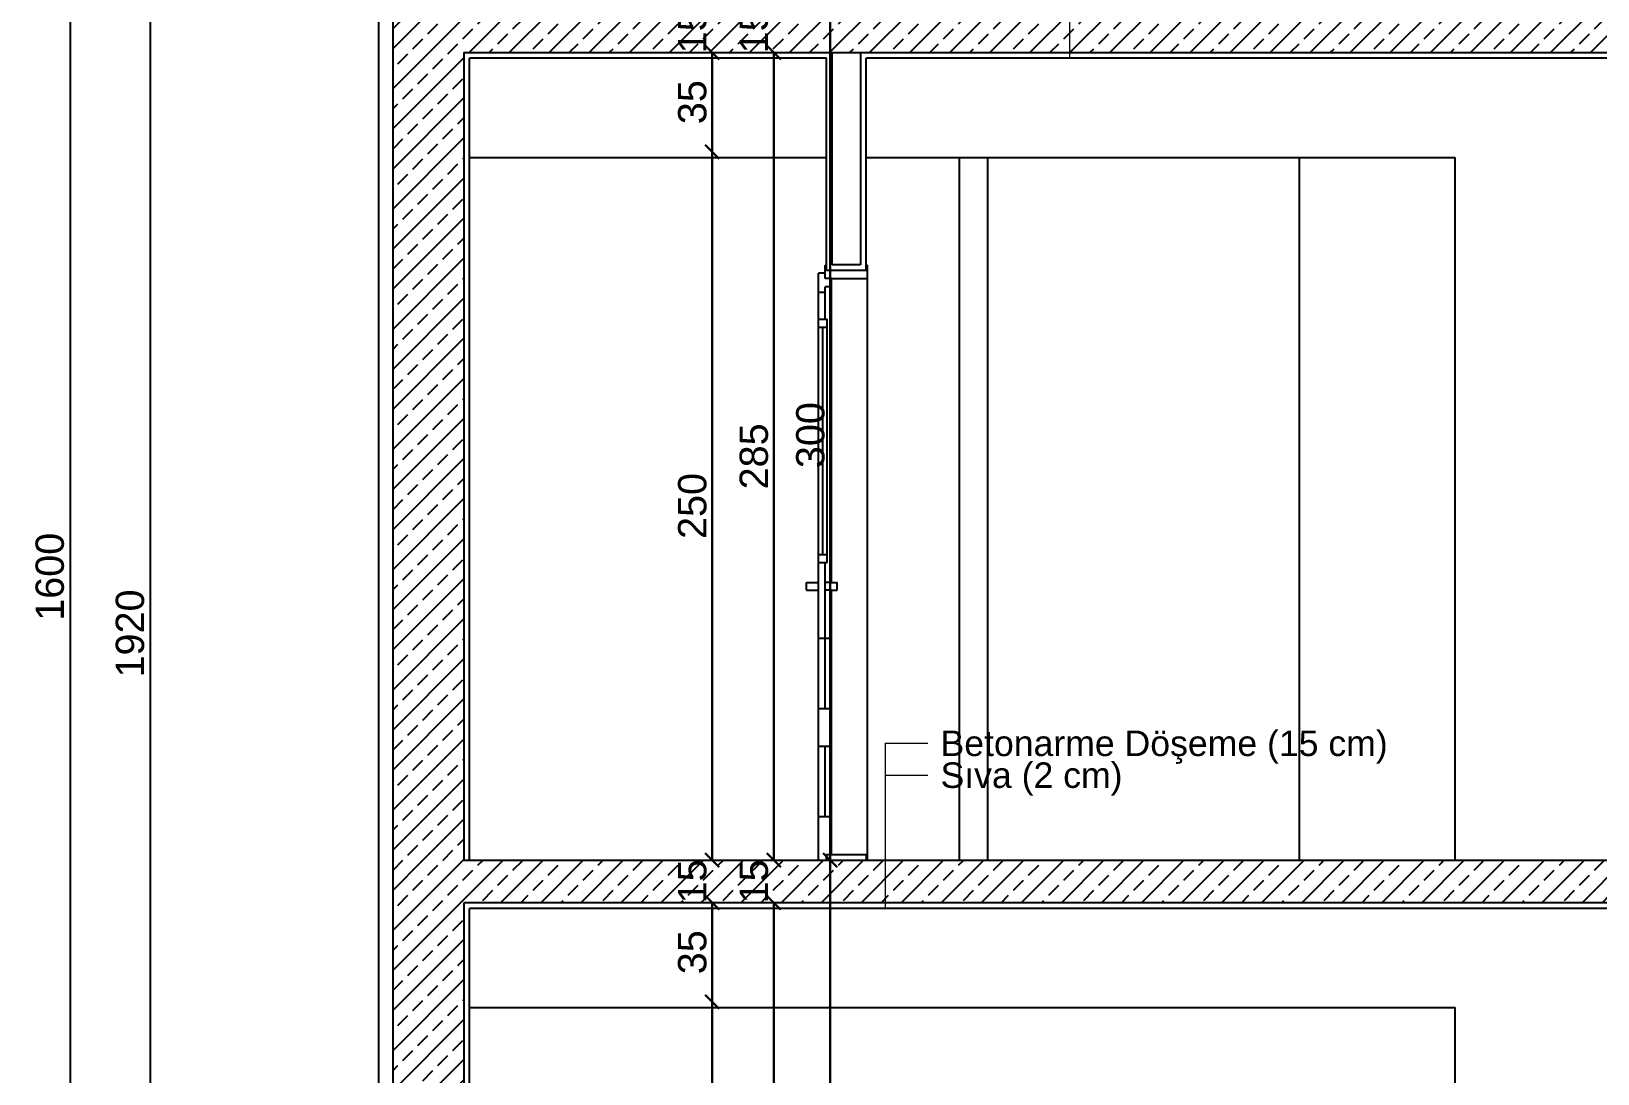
# Model space of a CAD drawing. Header units: millimetres. Extents: x 2232 to 85269, y -3593 to 5869.
# Drawn here: x 77449 to 78002, y 2332 to 2700 of the extents above; entities that cross this region are included whole.
import ezdxf

# ---------------------------------------------------------------- set-up
doc = ezdxf.new("R2010")
doc.units = ezdxf.units.MM
doc.layers.add('Standart', color=7, linetype='Continuous')
for name, color, linetype, lineweight in [('sıva iç', 21, 'Continuous', 0), ('ölçü iç', 170, 'Continuous', 9), ('ÖLÇÜ İÇ', 7, 'Continuous', 9)]:
    doc.layers.add(name, color=color, linetype=linetype, lineweight=lineweight)
doc.styles.add('arial_1_18', font='arial.ttf', dxfattribs={"height": 0.2})
doc.styles.get("Standard").update_dxf_attribs({"font": 'arial.ttf'})
doc.dimstyles.new('zulay iç ölçü', dxfattribs={"dimtxt": 10, "dimasz": 5, "dimexe": 0.18, "dimexo": 0, "dimgap": 2, "dimtad": 3, "dimdec": 0, "dimzin": 0, "dimdsep": 46, "dimtxsty": 'Standard', "dimblk": 'ARCHTICK', "dimcen": 0.09, "dimse1": 1, "dimse2": 1, "dimadec": 0, "dimazin": 0, "dimtfac": 1, "dimtdec": 0, "dimtix": 1, "dimtofl": 0, "dimtmove": 0, "dimatfit": 3, "dimldrblk": 'ARCHTICK', "dimfxl": 1, "dimtolj": 1, "dimtzin": 0, "dimarcsym": 0})
pattern_1 = [(45, (0, 0), (-7.071068, 7.071068), []), (45, (7.071, 0), (-7.071068, 7.071068), [5, -2.5])]

# ---------------------------------------------------------------- blocks, each defined once
blk = doc.blocks.new('IDE567Entity8298')
at = {"layer": 'Standart', "color": 173, "linetype": 'Continuous', "lineweight": 5}
for points in [[(1783.79, 791.25), (1783.79, 733)], [(1783.79, 791.25), (1798.79, 791.25)], [(1783.79, 780), (1798.79, 780)]]:
    blk.add_lwpolyline(points, dxfattribs=at)
at = {"layer": 'Standart', "color": 173, "linetype": 'Continuous', "lineweight": 5, "style": 'arial_1_18'}
for s, p in [('Betonarme Döşeme (15 cm)', (1803.29, 786.75)), ('Sıva (2 cm)', (1803.29, 775.5))]:
    blk.add_text(s, height=9, dxfattribs=at).set_placement(p)
blk = doc.blocks.new('IDE567Entity8302')
at = {"layer": 'Standart', "color": 173, "linetype": 'Continuous', "lineweight": 5}
for points in [[(1718.79, 491.25), (1718.79, 433)], [(1718.79, 491.25), (1733.79, 491.25)], [(1718.79, 480), (1733.79, 480)]]:
    blk.add_lwpolyline(points, dxfattribs=at)
at = {"layer": 'Standart', "color": 173, "linetype": 'Continuous', "lineweight": 5, "style": 'arial_1_18'}
for s, p in [('Betonarme Döşeme (15 cm)', (1738.29, 486.75)), ('Sıva (2 cm)', (1738.29, 475.5))]:
    blk.add_text(s, height=9, dxfattribs=at).set_placement(p)
blk = doc.blocks.new('IDE567Entity8339')
at = {"layer": 'Standart', "linetype": 'Continuous', "lineweight": -3}
h = blk.add_hatch(dxfattribs=at)
h.set_pattern_fill('ANSI33', color=171, scale=40, style=0)
h.set_pattern_definition(pattern_1)
h.paths.add_polyline_path([(1570, 450), (1545, 450), (1545, 750), (1570, 750)])
blk = doc.blocks.new('IDE567Entity8341')
at = {"layer": 'Standart', "linetype": 'Continuous', "lineweight": -3}
h = blk.add_hatch(dxfattribs=at)
h.set_pattern_fill('ANSI33', color=171, scale=40, style=0)
h.set_pattern_definition(pattern_1)
h.paths.add_polyline_path([(2175, 735), (1570, 735), (1570, 750), (2175, 750)])
blk = doc.blocks.new('IDE567Entity8347')
at = {"layer": 'Standart', "linetype": 'Continuous', "lineweight": -3}
h = blk.add_hatch(dxfattribs=at)
h.set_pattern_fill('ANSI33', color=171, scale=40, style=0)
h.set_pattern_definition(pattern_1)
h.paths.add_polyline_path([(1570, 50), (1545, 50), (1545, 450), (1570, 450)])
blk = doc.blocks.new('IDE567Entity8355')
at = {"layer": 'Standart', "linetype": 'Continuous', "lineweight": -3}
h = blk.add_hatch(dxfattribs=at)
h.set_pattern_fill('ANSI33', color=171, scale=40, style=0)
h.set_pattern_definition(pattern_1)
h.paths.add_polyline_path([(2045, 435), (1570, 435), (1570, 450), (2045, 450)])
blk = doc.blocks.new('IDE567Entity8380')
at = {"layer": 'Standart', "color": 134, "linetype": 'Continuous', "lineweight": -3}
for points in [[(1697.5, 660), (1698, 660)], [(1697.5, 657.14), (1697.5, 660)], [(1712, 660), (1712.5, 660)], [(1712.5, 655.23), (1712.5, 660)], [(1695.25, 650.45), (1695.25, 657.14)], [(1697.5, 657.14), (1695.25, 657.14)], [(1697.5, 655.23), (1697.5, 657.14)], [(1699.75, 655.23), (1697.5, 655.23)], [(1699.75, 652.36), (1699.75, 655.23)], [(1699.75, 655.23), (1712.5, 655.23)], [(1712.5, 450), (1712.5, 655.23)], [(1695.25, 650.45), (1697.5, 650.45)], [(1695.25, 640.91), (1695.25, 650.45)], [(1697.5, 650.45), (1697.5, 652.36)], [(1699.75, 652.36), (1697.5, 652.36)], [(1697.5, 640.91), (1697.5, 650.45)], [(1699.75, 548.02), (1699.75, 652.36)], [(1695.25, 640.91), (1697.5, 640.91)], [(1695.25, 638.05), (1695.25, 640.91)], [(1695.25, 638.05), (1696.69, 638.05)], [(1695.25, 557.86), (1695.25, 638.05)], [(1696.69, 557.86), (1696.69, 638.05)], [(1696.69, 638.05), (1698.25, 638.05)], [(1697.5, 640.91), (1698.25, 640.91)], [(1698.25, 638.05), (1698.25, 640.91)], [(1698.25, 557.86), (1698.25, 638.05)], [(1695.25, 557.86), (1696.69, 557.86)], [(1695.25, 555), (1695.25, 557.86)], [(1695.25, 555), (1697.5, 555)], [(1695.25, 548.02), (1695.25, 555)], [(1696.69, 557.86), (1698.25, 557.86)], [(1697.5, 548.02), (1697.5, 555)], [(1697.5, 555), (1698.25, 555)], [(1698.25, 555), (1698.25, 557.86)], [(1691, 545.32), (1691, 548.02)], [(1691, 548.02), (1695.25, 548.02)], [(1695.25, 545.32), (1695.25, 548.02)], [(1697.5, 545.32), (1697.5, 548.02)], [(1699.75, 548.02), (1697.5, 548.02)], [(1699.75, 548.02), (1701.75, 548.02)], [(1701.75, 545.32), (1701.75, 548.02)], [(1691, 545.32), (1695.25, 545.32)], [(1695.25, 528.37), (1695.25, 545.32)], [(1697.5, 528.37), (1697.5, 545.32)], [(1699.75, 545.32), (1697.5, 545.32)], [(1699.75, 545.32), (1701.75, 545.32)], [(1699.75, 528.37), (1699.75, 545.32)], [(1695.25, 528.37), (1697.5, 528.37)], [(1695.25, 503.55), (1695.25, 528.37)], [(1697.5, 528.37), (1699.75, 528.37)], [(1697.5, 503.55), (1697.5, 528.37)], [(1699.75, 503.55), (1699.75, 528.37)], [(1695.25, 503.55), (1697.5, 503.55)], [(1695.25, 490.19), (1695.25, 503.55)], [(1697.5, 503.55), (1699.75, 503.55)], [(1699.75, 490.19), (1699.75, 503.55)], [(1695.25, 490.19), (1697.5, 490.19)], [(1695.25, 465.37), (1695.25, 490.19)], [(1697.5, 465.37), (1697.5, 490.19)], [(1697.5, 490.19), (1699.75, 490.19)], [(1699.75, 465.37), (1699.75, 490.19)], [(1695.25, 465.37), (1697.5, 465.37)], [(1695.25, 450), (1695.25, 465.37)], [(1697.5, 465.37), (1699.75, 465.37)], [(1699.75, 452.05), (1699.75, 465.37)]]:
    blk.add_lwpolyline(points, dxfattribs=at)
blk = doc.blocks.new('IDE567Entity8713')
at = {"layer": 'Standart', "color": 159, "linetype": 'Continuous', "lineweight": -3}
blk.add_lwpolyline([(1572, 698), (1698, 698)], dxfattribs=at)
blk = doc.blocks.new('IDE567Entity8714')
at = {"layer": 'Standart', "color": 159, "linetype": 'Continuous', "lineweight": -3}
blk.add_lwpolyline([(1712, 698), (1745, 698)], dxfattribs=at)
blk = doc.blocks.new('IDE567Entity8729')
at = {"layer": 'Standart', "color": 159, "linetype": 'Continuous', "lineweight": -3}
blk.add_lwpolyline([(1920, 450), (1920, 698)], dxfattribs=at)
blk = doc.blocks.new('IDE567Entity8735')
at = {"layer": 'Standart', "color": 159, "linetype": 'Continuous', "lineweight": -3}
blk.add_lwpolyline([(1865, 450), (1865, 698)], dxfattribs=at)
blk = doc.blocks.new('IDE567Entity8736')
at = {"layer": 'Standart', "color": 159, "linetype": 'Continuous', "lineweight": -3}
blk.add_lwpolyline([(1745, 450), (1745, 698)], dxfattribs=at)
blk = doc.blocks.new('IDE567Entity8737')
at = {"layer": 'Standart', "color": 159, "linetype": 'Continuous', "lineweight": -3}
blk.add_lwpolyline([(1755, 450), (1755, 698)], dxfattribs=at)
blk = doc.blocks.new('IDE567Entity8873')
at = {"layer": 'Standart', "color": 159, "linetype": 'Continuous', "lineweight": -3}
blk.add_lwpolyline([(1920, 50), (1920, 398)], dxfattribs=at)
blk = doc.blocks.new('IDE567Entity8886')
at = {"layer": 'Standart', "color": 159, "linetype": 'Continuous', "lineweight": -3}
blk.add_lwpolyline([(1572, 398), (1920, 398)], dxfattribs=at)
blk = doc.blocks.new('IDE567Entity9328')
at = {"layer": 'Standart', "color": 159, "linetype": 'Continuous', "lineweight": -3}
blk.add_lwpolyline([(1545, -250), (1545, 1350)], dxfattribs=at)
blk = doc.blocks.new('IDE567Entity9441')
at = {"layer": 'Standart', "color": 159, "linetype": 'Continuous', "lineweight": -3}
blk.add_lwpolyline([(1570, 735), (1570, 450)], dxfattribs=at)
blk = doc.blocks.new('IDE567Entity9442')
at = {"layer": 'Standart', "color": 159, "linetype": 'Continuous', "lineweight": -3}
blk.add_lwpolyline([(1570, 735), (1700, 735)], dxfattribs=at)
blk = doc.blocks.new('IDE567Entity9443')
at = {"layer": 'Standart', "color": 159, "linetype": 'Continuous', "lineweight": -3}
blk.add_lwpolyline([(1700, 735), (1710, 735)], dxfattribs=at)
blk = doc.blocks.new('IDE567Entity9444')
at = {"layer": 'Standart', "color": 159, "linetype": 'Continuous', "lineweight": -3}
blk.add_lwpolyline([(1710, 735), (2175, 735)], dxfattribs=at)
blk = doc.blocks.new('IDE567Entity9477')
at = {"layer": 'Standart', "color": 159, "linetype": 'Continuous', "lineweight": -3}
blk.add_lwpolyline([(1570, 450), (1572, 450)], dxfattribs=at)
blk = doc.blocks.new('IDE567Entity9502')
at = {"layer": 'Standart', "color": 159, "linetype": 'Continuous', "lineweight": -3}
blk.add_lwpolyline([(1570, 435), (1570, 50)], dxfattribs=at)
blk = doc.blocks.new('IDE567Entity9503')
at = {"layer": 'Standart', "color": 159, "linetype": 'Continuous', "lineweight": -3}
blk.add_lwpolyline([(2045, 435), (1570, 435)], dxfattribs=at)
blk = doc.blocks.new('IDE567Entity9727')
at = {"layer": 'Standart', "color": 166, "linetype": 'Continuous', "lineweight": -3}
blk.add_lwpolyline([(1710, 660.05), (1700, 660.05)], dxfattribs=at)
blk = doc.blocks.new('IDE567Entity9728')
at = {"layer": 'Standart', "color": 166, "linetype": 'Continuous', "lineweight": -3}
blk.add_lwpolyline([(1700, 660.05), (1700, 735)], dxfattribs=at)
blk = doc.blocks.new('IDE567Entity9729')
at = {"layer": 'Standart', "color": 166, "linetype": 'Continuous', "lineweight": -3}
blk.add_lwpolyline([(1710, 735), (1710, 660.05)], dxfattribs=at)
blk = doc.blocks.new('IDE567Entity9931')
at = {"layer": 'Standart', "color": 11, "linetype": 'Continuous', "lineweight": -3}
blk.add_lwpolyline([(2173, 733), (1712, 733)], dxfattribs=at)
blk = doc.blocks.new('IDE567Entity9932')
at = {"layer": 'Standart', "color": 11, "linetype": 'Continuous', "lineweight": -3}
blk.add_lwpolyline([(1712, 658.05), (1712, 660)], dxfattribs=at)
blk = doc.blocks.new('IDE567Entity9933')
at = {"layer": 'Standart', "color": 11, "linetype": 'Continuous', "lineweight": -3}
blk.add_lwpolyline([(1712, 658.05), (1698, 658.05)], dxfattribs=at)
blk = doc.blocks.new('IDE567Entity9934')
at = {"layer": 'Standart', "color": 11, "linetype": 'Continuous', "lineweight": -3}
blk.add_lwpolyline([(1698, 658.05), (1698, 660)], dxfattribs=at)
blk = doc.blocks.new('IDE567Entity9935')
at = {"layer": 'Standart', "color": 11, "linetype": 'Continuous', "lineweight": -3}
blk.add_lwpolyline([(1698, 733), (1572, 733)], dxfattribs=at)
blk = doc.blocks.new('IDE567Entity9936')
at = {"layer": 'Standart', "color": 11, "linetype": 'Continuous', "lineweight": -3}
blk.add_lwpolyline([(1572, 450), (1572, 733)], dxfattribs=at)
blk = doc.blocks.new('IDE567Entity9957')
at = {"layer": 'Standart', "color": 11, "linetype": 'Continuous', "lineweight": -3}
blk.add_lwpolyline([(1698, 450), (1698, 452.05)], dxfattribs=at)
blk = doc.blocks.new('IDE567Entity9958')
at = {"layer": 'Standart', "color": 11, "linetype": 'Continuous', "lineweight": -3}
blk.add_lwpolyline([(1698, 452.05), (1699.75, 452.05)], dxfattribs=at)
blk = doc.blocks.new('IDE567Entity9959')
at = {"layer": 'Standart', "color": 11, "linetype": 'Continuous', "lineweight": -3}
blk.add_lwpolyline([(1712, 452.05), (1712, 450)], dxfattribs=at)
blk = doc.blocks.new('IDE567Entity9972')
at = {"layer": 'Standart', "color": 11, "linetype": 'Continuous', "lineweight": -3}
blk.add_lwpolyline([(2043, 433), (1572, 433)], dxfattribs=at)
blk = doc.blocks.new('IDE567Entity9973')
at = {"layer": 'Standart', "color": 11, "linetype": 'Continuous', "lineweight": -3}
blk.add_lwpolyline([(1572, 50), (1572, 433)], dxfattribs=at)
blk = doc.blocks.new('IDE567Entity10025')
at = {"layer": 'Standart', "color": 11, "linetype": 'Continuous', "lineweight": -3}
blk.add_lwpolyline([(1540, 50), (1540, 1350)], dxfattribs=at)
blk = doc.blocks.new('IDE567Entity10270')
at = {"layer": 'Standart', "color": 159, "linetype": 'Continuous', "lineweight": -3}
blk.add_lwpolyline([(1745, 698), (1755, 698)], dxfattribs=at)
blk = doc.blocks.new('IDE567Entity10271')
at = {"layer": 'Standart', "color": 159, "linetype": 'Continuous', "lineweight": -3}
blk.add_lwpolyline([(1755, 698), (1865, 698)], dxfattribs=at)
blk = doc.blocks.new('IDE567Entity10272')
at = {"layer": 'Standart', "color": 159, "linetype": 'Continuous', "lineweight": -3}
blk.add_lwpolyline([(1865, 698), (1920, 698)], dxfattribs=at)
blk = doc.blocks.new('IDE567Entity10779')
at = {"layer": 'Standart', "color": 159, "linetype": 'Continuous', "lineweight": -3}
blk.add_lwpolyline([(1572, 450), (1695.25, 450)], dxfattribs=at)
blk = doc.blocks.new('IDE567Entity10780')
at = {"layer": 'Standart', "color": 159, "linetype": 'Continuous', "lineweight": -3}
blk.add_lwpolyline([(1695.25, 450), (1698, 450)], dxfattribs=at)
blk = doc.blocks.new('IDE567Entity10781')
at = {"layer": 'Standart', "color": 159, "linetype": 'Continuous', "lineweight": -3}
blk.add_lwpolyline([(1698, 450), (1712, 450)], dxfattribs=at)
blk = doc.blocks.new('IDE567Entity10782')
at = {"layer": 'Standart', "color": 159, "linetype": 'Continuous', "lineweight": -3}
blk.add_lwpolyline([(1712, 450), (1712.5, 450)], dxfattribs=at)
blk = doc.blocks.new('IDE567Entity10783')
at = {"layer": 'Standart', "color": 159, "linetype": 'Continuous', "lineweight": -3}
blk.add_lwpolyline([(1712.5, 450), (1745, 450)], dxfattribs=at)
blk = doc.blocks.new('IDE567Entity10784')
at = {"layer": 'Standart', "color": 159, "linetype": 'Continuous', "lineweight": -3}
blk.add_lwpolyline([(1745, 450), (1755, 450)], dxfattribs=at)
blk = doc.blocks.new('IDE567Entity10785')
at = {"layer": 'Standart', "color": 159, "linetype": 'Continuous', "lineweight": -3}
blk.add_lwpolyline([(1755, 450), (1865, 450)], dxfattribs=at)
blk = doc.blocks.new('IDE567Entity10786')
at = {"layer": 'Standart', "color": 159, "linetype": 'Continuous', "lineweight": -3}
blk.add_lwpolyline([(1865, 450), (1920, 450)], dxfattribs=at)
blk = doc.blocks.new('IDE567Entity10787')
at = {"layer": 'Standart', "color": 159, "linetype": 'Continuous', "lineweight": -3}
blk.add_lwpolyline([(1920, 450), (2045, 450)], dxfattribs=at)
blk = doc.blocks.new('IDE567Entity10938')
at = {"layer": 'Standart', "color": 11, "linetype": 'Continuous', "lineweight": -3}
blk.add_lwpolyline([(1712, 660), (1712, 733)], dxfattribs=at)
blk = doc.blocks.new('IDE567Entity10939')
at = {"layer": 'Standart', "color": 11, "linetype": 'Continuous', "lineweight": -3}
blk.add_lwpolyline([(1698, 660), (1698, 733)], dxfattribs=at)
blk = doc.blocks.new('IDE567Entity10943')
at = {"layer": 'Standart', "color": 11, "linetype": 'Continuous', "lineweight": -3}
blk.add_lwpolyline([(1699.75, 452.05), (1712, 452.05)], dxfattribs=at)
blk = doc.blocks.new('_ArchTick')
at = {"color": 0, "linetype": 'ByBlock', "const_width": 0.15}
blk.add_lwpolyline([(-0.5, -0.5), (0.5, 0.5)], dxfattribs=at)
blk = doc.blocks.new('*D14119')
at = {"layer": 'Defpoints', "color": 0, "transparency": 16777216}
for p in [(77482.03, 3447.74), (77491.02, 1527.74), (77491.02, 1527.74)]:
    blk.add_point(p, dxfattribs=at)
at = {"layer": 'sıva iç', "color": 0, "lineweight": -2, "transparency": 16777216}
blk.add_line((77491.02, 3447.74), (77491.02, 1527.74), dxfattribs=at)
at = {"layer": 'sıva iç', "color": 0, "lineweight": -2, "transparency": 16777216, "xscale": 5, "yscale": 5, "zscale": 5}
for p, rotation in [((77491.02, 3447.74), 90), ((77491.02, 1527.74), 270)]:
    blk.add_blockref('_ArchTick', p, dxfattribs=dict(at, rotation=rotation))
at = {"layer": 'sıva iç', "color": 0, "transparency": 16777216, "insert": (77483.92, 2487.74), "char_height": 10, "attachment_point": 5, "rotation": 90}
blk.add_mtext('\\A1;1920', dxfattribs=at)
blk = doc.blocks.new('*D14120')
at = {"layer": 'Defpoints', "color": 0, "transparency": 16777216}
for p in [(77463.47, 3307.74), (77462.71, 1707.74), (77462.71, 1707.74)]:
    blk.add_point(p, dxfattribs=at)
at = {"layer": 'sıva iç', "color": 0, "lineweight": -2, "transparency": 16777216}
blk.add_line((77462.71, 3307.74), (77462.71, 1707.74), dxfattribs=at)
at = {"layer": 'sıva iç', "color": 0, "lineweight": -2, "transparency": 16777216, "xscale": 5, "yscale": 5, "zscale": 5}
for p, rotation in [((77462.71, 3307.74), 90), ((77462.71, 1707.74), 270)]:
    blk.add_blockref('_ArchTick', p, dxfattribs=dict(at, rotation=rotation))
at = {"layer": 'sıva iç', "color": 0, "transparency": 16777216, "insert": (77455.6, 2507.74), "char_height": 10, "attachment_point": 5, "rotation": 90}
blk.add_mtext('\\A1;1600', dxfattribs=at)
blk = doc.blocks.new('*D2447')
at = {"layer": 'Defpoints', "color": 0, "transparency": 16777216}
for p in [(661197.5, -127078.54), (661197.5, -127093.54), (661204.5, -127093.54)]:
    blk.add_point(p, dxfattribs=at)
at = {"layer": 'ÖLÇÜ İÇ', "color": 0, "lineweight": -2, "transparency": 16777216}
for p, q in [((661204.5, -127078.54), (661204.5, -127073.54)), ((661204.5, -127093.54), (661204.5, -127098.54))]:
    blk.add_line(p, q, dxfattribs=at)
at = {"layer": 'ÖLÇÜ İÇ', "color": 0, "lineweight": -2, "transparency": 16777216, "xscale": 5, "yscale": 5, "zscale": 5}
for p, rotation in [((661204.5, -127078.54), 270), ((661204.5, -127093.54), 90)]:
    blk.add_blockref('_ArchTick', p, dxfattribs=dict(at, rotation=rotation))
at = {"layer": 'ÖLÇÜ İÇ', "color": 0, "transparency": 16777216, "insert": (661197.5, -127086.04), "char_height": 10, "attachment_point": 5, "rotation": 90}
blk.add_mtext('\\A1;15', dxfattribs=at)
blk = doc.blocks.new('*D2448')
at = {"layer": 'Defpoints', "color": 0, "transparency": 16777216}
for p in [(661197.5, -127093.54), (661177.16, -127128.54), (661204.5, -127128.54)]:
    blk.add_point(p, dxfattribs=at)
at = {"layer": 'ÖLÇÜ İÇ', "color": 0, "lineweight": -2, "transparency": 16777216}
blk.add_line((661204.5, -127093.54), (661204.5, -127128.54), dxfattribs=at)
at = {"layer": 'ÖLÇÜ İÇ', "color": 0, "lineweight": -2, "transparency": 16777216, "xscale": 5, "yscale": 5, "zscale": 5}
for p, rotation in [((661204.5, -127093.54), 90), ((661204.5, -127128.54), 270)]:
    blk.add_blockref('_ArchTick', p, dxfattribs=dict(at, rotation=rotation))
at = {"layer": 'ÖLÇÜ İÇ', "color": 0, "transparency": 16777216, "insert": (661197.5, -127111.04), "char_height": 10, "attachment_point": 5, "rotation": 90}
blk.add_mtext('\\A1;35', dxfattribs=at)
blk = doc.blocks.new('*D2449')
at = {"layer": 'Defpoints', "color": 0, "transparency": 16777216}
for p in [(661177.16, -127128.54), (661187, -127378.54), (661204.5, -127378.54)]:
    blk.add_point(p, dxfattribs=at)
at = {"layer": 'ÖLÇÜ İÇ', "color": 0, "lineweight": -2, "transparency": 16777216}
blk.add_line((661204.5, -127128.54), (661204.5, -127378.54), dxfattribs=at)
at = {"layer": 'ÖLÇÜ İÇ', "color": 0, "lineweight": -2, "transparency": 16777216, "xscale": 5, "yscale": 5, "zscale": 5}
for p, rotation in [((661204.5, -127128.54), 90), ((661204.5, -127378.54), 270)]:
    blk.add_blockref('_ArchTick', p, dxfattribs=dict(at, rotation=rotation))
at = {"layer": 'ÖLÇÜ İÇ', "color": 0, "transparency": 16777216, "insert": (661197.5, -127253.54), "char_height": 10, "attachment_point": 5, "rotation": 90}
blk.add_mtext('\\A1;250', dxfattribs=at)
blk = doc.blocks.new('*D2450')
at = {"layer": 'Defpoints', "color": 0, "transparency": 16777216}
for p in [(661246.19, -127078.54), (661246.19, -127378.54), (661246.19, -127378.54)]:
    blk.add_point(p, dxfattribs=at)
at = {"layer": 'ÖLÇÜ İÇ', "color": 0, "lineweight": -2, "transparency": 16777216}
blk.add_line((661246.19, -127078.54), (661246.19, -127378.54), dxfattribs=at)
at = {"layer": 'ÖLÇÜ İÇ', "color": 0, "lineweight": -2, "transparency": 16777216, "xscale": 5, "yscale": 5, "zscale": 5}
for p, rotation in [((661246.19, -127078.54), 90), ((661246.19, -127378.54), 270)]:
    blk.add_blockref('_ArchTick', p, dxfattribs=dict(at, rotation=rotation))
at = {"layer": 'ÖLÇÜ İÇ', "color": 0, "transparency": 16777216, "insert": (661239.19, -127228.54), "char_height": 10, "attachment_point": 5, "rotation": 90}
blk.add_mtext('\\A1;300', dxfattribs=at)
blk = doc.blocks.new('*D2462')
at = {"layer": 'Defpoints', "color": 0, "transparency": 16777216}
for p in [(661220.99, -127078.54), (661178.88, -127093.54), (661226.24, -127093.54)]:
    blk.add_point(p, dxfattribs=at)
at = {"layer": 'ÖLÇÜ İÇ', "color": 0, "lineweight": -2, "transparency": 16777216}
for p, q in [((661226.24, -127078.54), (661226.24, -127073.54)), ((661226.24, -127093.54), (661226.24, -127098.54))]:
    blk.add_line(p, q, dxfattribs=at)
at = {"layer": 'ÖLÇÜ İÇ', "color": 0, "lineweight": -2, "transparency": 16777216, "xscale": 5, "yscale": 5, "zscale": 5}
for p, rotation in [((661226.24, -127078.54), 270), ((661226.24, -127093.54), 90)]:
    blk.add_blockref('_ArchTick', p, dxfattribs=dict(at, rotation=rotation))
at = {"layer": 'ÖLÇÜ İÇ', "color": 0, "transparency": 16777216, "insert": (661219.24, -127086.04), "char_height": 10, "attachment_point": 5, "rotation": 90}
blk.add_mtext('\\A1;15', dxfattribs=at)
blk = doc.blocks.new('*D2463')
at = {"layer": 'Defpoints', "color": 0, "transparency": 16777216}
for p in [(661178.88, -127093.54), (661226.24, -127378.54), (661226.24, -127378.54)]:
    blk.add_point(p, dxfattribs=at)
at = {"layer": 'ÖLÇÜ İÇ', "color": 0, "lineweight": -2, "transparency": 16777216}
blk.add_line((661226.24, -127093.54), (661226.24, -127378.54), dxfattribs=at)
at = {"layer": 'ÖLÇÜ İÇ', "color": 0, "lineweight": -2, "transparency": 16777216, "xscale": 5, "yscale": 5, "zscale": 5}
for p, rotation in [((661226.24, -127093.54), 90), ((661226.24, -127378.54), 270)]:
    blk.add_blockref('_ArchTick', p, dxfattribs=dict(at, rotation=rotation))
at = {"layer": 'ÖLÇÜ İÇ', "color": 0, "transparency": 16777216, "insert": (661219.24, -127236.04), "char_height": 10, "attachment_point": 5, "rotation": 90}
blk.add_mtext('\\A1;285', dxfattribs=at)
blk = doc.blocks.new('*D2464')
at = {"layer": 'Defpoints', "color": 0, "transparency": 16777216}
for p in [(661197.5, -127378.54), (661197.5, -127393.54), (661204.5, -127393.54)]:
    blk.add_point(p, dxfattribs=at)
at = {"layer": 'ÖLÇÜ İÇ', "color": 0, "lineweight": -2, "transparency": 16777216}
for p, q in [((661204.5, -127378.54), (661204.5, -127373.54)), ((661204.5, -127393.54), (661204.5, -127398.54))]:
    blk.add_line(p, q, dxfattribs=at)
at = {"layer": 'ÖLÇÜ İÇ', "color": 0, "lineweight": -2, "transparency": 16777216, "xscale": 5, "yscale": 5, "zscale": 5}
for p, rotation in [((661204.5, -127378.54), 270), ((661204.5, -127393.54), 90)]:
    blk.add_blockref('_ArchTick', p, dxfattribs=dict(at, rotation=rotation))
at = {"layer": 'ÖLÇÜ İÇ', "color": 0, "transparency": 16777216, "insert": (661197.5, -127386.04), "char_height": 10, "attachment_point": 5, "rotation": 90}
blk.add_mtext('\\A1;15', dxfattribs=at)
blk = doc.blocks.new('*D2465')
at = {"layer": 'Defpoints', "color": 0, "transparency": 16777216}
for p in [(661197.5, -127393.54), (661177.16, -127428.54), (661204.5, -127428.54)]:
    blk.add_point(p, dxfattribs=at)
at = {"layer": 'ÖLÇÜ İÇ', "color": 0, "lineweight": -2, "transparency": 16777216}
blk.add_line((661204.5, -127393.54), (661204.5, -127428.54), dxfattribs=at)
at = {"layer": 'ÖLÇÜ İÇ', "color": 0, "lineweight": -2, "transparency": 16777216, "xscale": 5, "yscale": 5, "zscale": 5}
for p, rotation in [((661204.5, -127393.54), 90), ((661204.5, -127428.54), 270)]:
    blk.add_blockref('_ArchTick', p, dxfattribs=dict(at, rotation=rotation))
at = {"layer": 'ÖLÇÜ İÇ', "color": 0, "transparency": 16777216, "insert": (661197.5, -127411.04), "char_height": 10, "attachment_point": 5, "rotation": 90}
blk.add_mtext('\\A1;35', dxfattribs=at)
blk = doc.blocks.new('*D2466')
at = {"layer": 'Defpoints', "color": 0, "transparency": 16777216}
for p in [(661177.16, -127428.54), (661187, -127778.54), (661204.5, -127778.54)]:
    blk.add_point(p, dxfattribs=at)
at = {"layer": 'ÖLÇÜ İÇ', "color": 0, "lineweight": -2, "transparency": 16777216}
blk.add_line((661204.5, -127428.54), (661204.5, -127778.54), dxfattribs=at)
at = {"layer": 'ÖLÇÜ İÇ', "color": 0, "lineweight": -2, "transparency": 16777216, "xscale": 5, "yscale": 5, "zscale": 5}
for p, rotation in [((661204.5, -127428.54), 90), ((661204.5, -127778.54), 270)]:
    blk.add_blockref('_ArchTick', p, dxfattribs=dict(at, rotation=rotation))
at = {"layer": 'ÖLÇÜ İÇ', "color": 0, "transparency": 16777216, "insert": (661197.5, -127603.54), "char_height": 10, "attachment_point": 5, "rotation": 90}
blk.add_mtext('\\A1;350', dxfattribs=at)
blk = doc.blocks.new('*D2467')
at = {"layer": 'Defpoints', "color": 0, "transparency": 16777216}
for p in [(661246.19, -127378.54), (661246.19, -127778.54), (661246.19, -127778.54)]:
    blk.add_point(p, dxfattribs=at)
at = {"layer": 'ÖLÇÜ İÇ', "color": 0, "lineweight": -2, "transparency": 16777216}
blk.add_line((661246.19, -127378.54), (661246.19, -127778.54), dxfattribs=at)
at = {"layer": 'ÖLÇÜ İÇ', "color": 0, "lineweight": -2, "transparency": 16777216, "xscale": 5, "yscale": 5, "zscale": 5}
for p, rotation in [((661246.19, -127378.54), 90), ((661246.19, -127778.54), 270)]:
    blk.add_blockref('_ArchTick', p, dxfattribs=dict(at, rotation=rotation))
at = {"layer": 'ÖLÇÜ İÇ', "color": 0, "transparency": 16777216, "insert": (661239.19, -127578.54), "char_height": 10, "attachment_point": 5, "rotation": 90}
blk.add_mtext('\\A1;400', dxfattribs=at)
blk = doc.blocks.new('*D2468')
at = {"layer": 'Defpoints', "color": 0, "transparency": 16777216}
for p in [(661220.99, -127378.54), (661178.88, -127393.54), (661226.24, -127393.54)]:
    blk.add_point(p, dxfattribs=at)
at = {"layer": 'ÖLÇÜ İÇ', "color": 0, "lineweight": -2, "transparency": 16777216}
for p, q in [((661226.24, -127378.54), (661226.24, -127373.54)), ((661226.24, -127393.54), (661226.24, -127398.54))]:
    blk.add_line(p, q, dxfattribs=at)
at = {"layer": 'ÖLÇÜ İÇ', "color": 0, "lineweight": -2, "transparency": 16777216, "xscale": 5, "yscale": 5, "zscale": 5}
for p, rotation in [((661226.24, -127378.54), 270), ((661226.24, -127393.54), 90)]:
    blk.add_blockref('_ArchTick', p, dxfattribs=dict(at, rotation=rotation))
at = {"layer": 'ÖLÇÜ İÇ', "color": 0, "transparency": 16777216, "insert": (661219.24, -127386.04), "char_height": 10, "attachment_point": 5, "rotation": 90}
blk.add_mtext('\\A1;15', dxfattribs=at)
blk = doc.blocks.new('*D2469')
at = {"layer": 'Defpoints', "color": 0, "transparency": 16777216}
for p in [(661178.88, -127393.54), (661226.24, -127778.54), (661226.24, -127778.54)]:
    blk.add_point(p, dxfattribs=at)
at = {"layer": 'ÖLÇÜ İÇ', "color": 0, "lineweight": -2, "transparency": 16777216}
blk.add_line((661226.24, -127393.54), (661226.24, -127778.54), dxfattribs=at)
at = {"layer": 'ÖLÇÜ İÇ', "color": 0, "lineweight": -2, "transparency": 16777216, "xscale": 5, "yscale": 5, "zscale": 5}
for p, rotation in [((661226.24, -127393.54), 90), ((661226.24, -127778.54), 270)]:
    blk.add_blockref('_ArchTick', p, dxfattribs=dict(at, rotation=rotation))
at = {"layer": 'ÖLÇÜ İÇ', "color": 0, "transparency": 16777216, "insert": (661219.24, -127586.04), "char_height": 10, "attachment_point": 5, "rotation": 90}
blk.add_mtext('\\A1;385', dxfattribs=at)
blk = doc.blocks.new('DFGFDGHN')
at = {"layer": 'ÖLÇÜ İÇ'}
for base, p1, p2, picture, middle in [((661226.24, -127093.54), (661220.99, -127078.54), (661178.88, -127093.54), '*D2462', (661219.24, -127086.04)), ((661204.5, -127093.54), (661197.5, -127078.54), (661197.5, -127093.54), '*D2447', (661197.5, -127086.04)), ((661246.19, -127378.54), (661246.19, -127078.54), (661246.19, -127378.54), '*D2450', (661239.19, -127228.54)), ((661204.5, -127128.54), (661197.5, -127093.54), (661177.16, -127128.54), '*D2448', (661197.5, -127111.04)), ((661204.5, -127378.54), (661177.16, -127128.54), (661187, -127378.54), '*D2449', (661197.5, -127253.54)), ((661226.24, -127393.54), (661220.99, -127378.54), (661178.88, -127393.54), '*D2468', (661219.24, -127386.04)), ((661204.5, -127393.54), (661197.5, -127378.54), (661197.5, -127393.54), '*D2464', (661197.5, -127386.04)), ((661246.19, -127778.54), (661246.19, -127378.54), (661246.19, -127778.54), '*D2467', (661239.19, -127578.54)), ((661204.5, -127428.54), (661197.5, -127393.54), (661177.16, -127428.54), '*D2465', (661197.5, -127411.04)), ((661204.5, -127778.54), (661177.16, -127428.54), (661187, -127778.54), '*D2466', (661197.5, -127603.54))]:
    dim = blk.add_linear_dim(base=base, p1=p1, p2=p2, angle=90, dimstyle='zulay iç ölçü', dxfattribs=at)
    dim.commit()
    dim.dimension.update_dxf_attribs({"geometry": picture, "text_midpoint": middle})
for base, p1, p2, picture, middle in [((661226.24, -127378.54), (661178.88, -127093.54), (661226.24, -127378.54), '*D2463', (661219.24, -127236.04)), ((661226.24, -127778.54), (661178.88, -127393.54), (661226.24, -127778.54), '*D2469', (661219.24, -127586.04))]:
    dim = blk.add_linear_dim(base=base, p1=p1, p2=p2, angle=90, dimstyle='zulay iç ölçü', override={"dimtmove": 1}, dxfattribs=at)
    dim.commit()
    dim.dimension.update_dxf_attribs({"geometry": picture, "text_midpoint": middle})

msp = doc.modelspace()

# ---------------------------------------------------------------- block references
at = {"layer": 'Standart'}
for name in ['IDE567Entity10025', 'IDE567Entity9328', 'IDE567Entity8298', 'IDE567Entity8339', 'IDE567Entity8341', 'IDE567Entity9441', 'IDE567Entity9442', 'IDE567Entity9935', 'IDE567Entity9936', 'IDE567Entity10939', 'IDE567Entity9443', 'IDE567Entity9728', 'IDE567Entity9444', 'IDE567Entity9729', 'IDE567Entity9931', 'IDE567Entity10938', 'IDE567Entity8713', 'IDE567Entity8714', 'IDE567Entity8736', 'IDE567Entity10270', 'IDE567Entity8737', 'IDE567Entity10271', 'IDE567Entity8735', 'IDE567Entity10272', 'IDE567Entity8729', 'IDE567Entity8380', 'IDE567Entity9934', 'IDE567Entity9727', 'IDE567Entity9932', 'IDE567Entity9933', 'IDE567Entity8302', 'IDE567Entity8347', 'IDE567Entity8355', 'IDE567Entity9477', 'IDE567Entity10779', 'IDE567Entity10780', 'IDE567Entity9957', 'IDE567Entity9958', 'IDE567Entity10781', 'IDE567Entity10943', 'IDE567Entity9959', 'IDE567Entity10782', 'IDE567Entity10783', 'IDE567Entity10784', 'IDE567Entity10785', 'IDE567Entity10786', 'IDE567Entity10787', 'IDE567Entity9502', 'IDE567Entity9503', 'IDE567Entity9972', 'IDE567Entity9973', 'IDE567Entity8886', 'IDE567Entity8873']:
    msp.add_blockref(name, (76031.79, 1957.74), dxfattribs=at)
at = {"layer": 'ölçü iç', "lineweight": 30}
msp.add_blockref('DFGFDGHN', (-583515.03, 129786.28), dxfattribs=at)

# ---------------------------------------------------------------- dimensions: what is measured, and where the dimension line sits
at = {"layer": 'sıva iç'}
for base, p1, p2, picture, middle in [((77491.02, 1527.74), (77482.03, 3447.74), (77491.02, 1527.74), '*D14119', (77483.92, 2487.74)), ((77462.71, 1707.74), (77463.47, 3307.74), (77462.71, 1707.74), '*D14120', (77455.6, 2507.74))]:
    dim = msp.add_linear_dim(base=base, p1=p1, p2=p2, angle=90, dimstyle='zulay iç ölçü', override={"dimtmove": 1}, dxfattribs=at)
    dim.commit()
    dim.dimension.update_dxf_attribs({"geometry": picture, "text_midpoint": middle})

doc.saveas('drawing.dxf')
